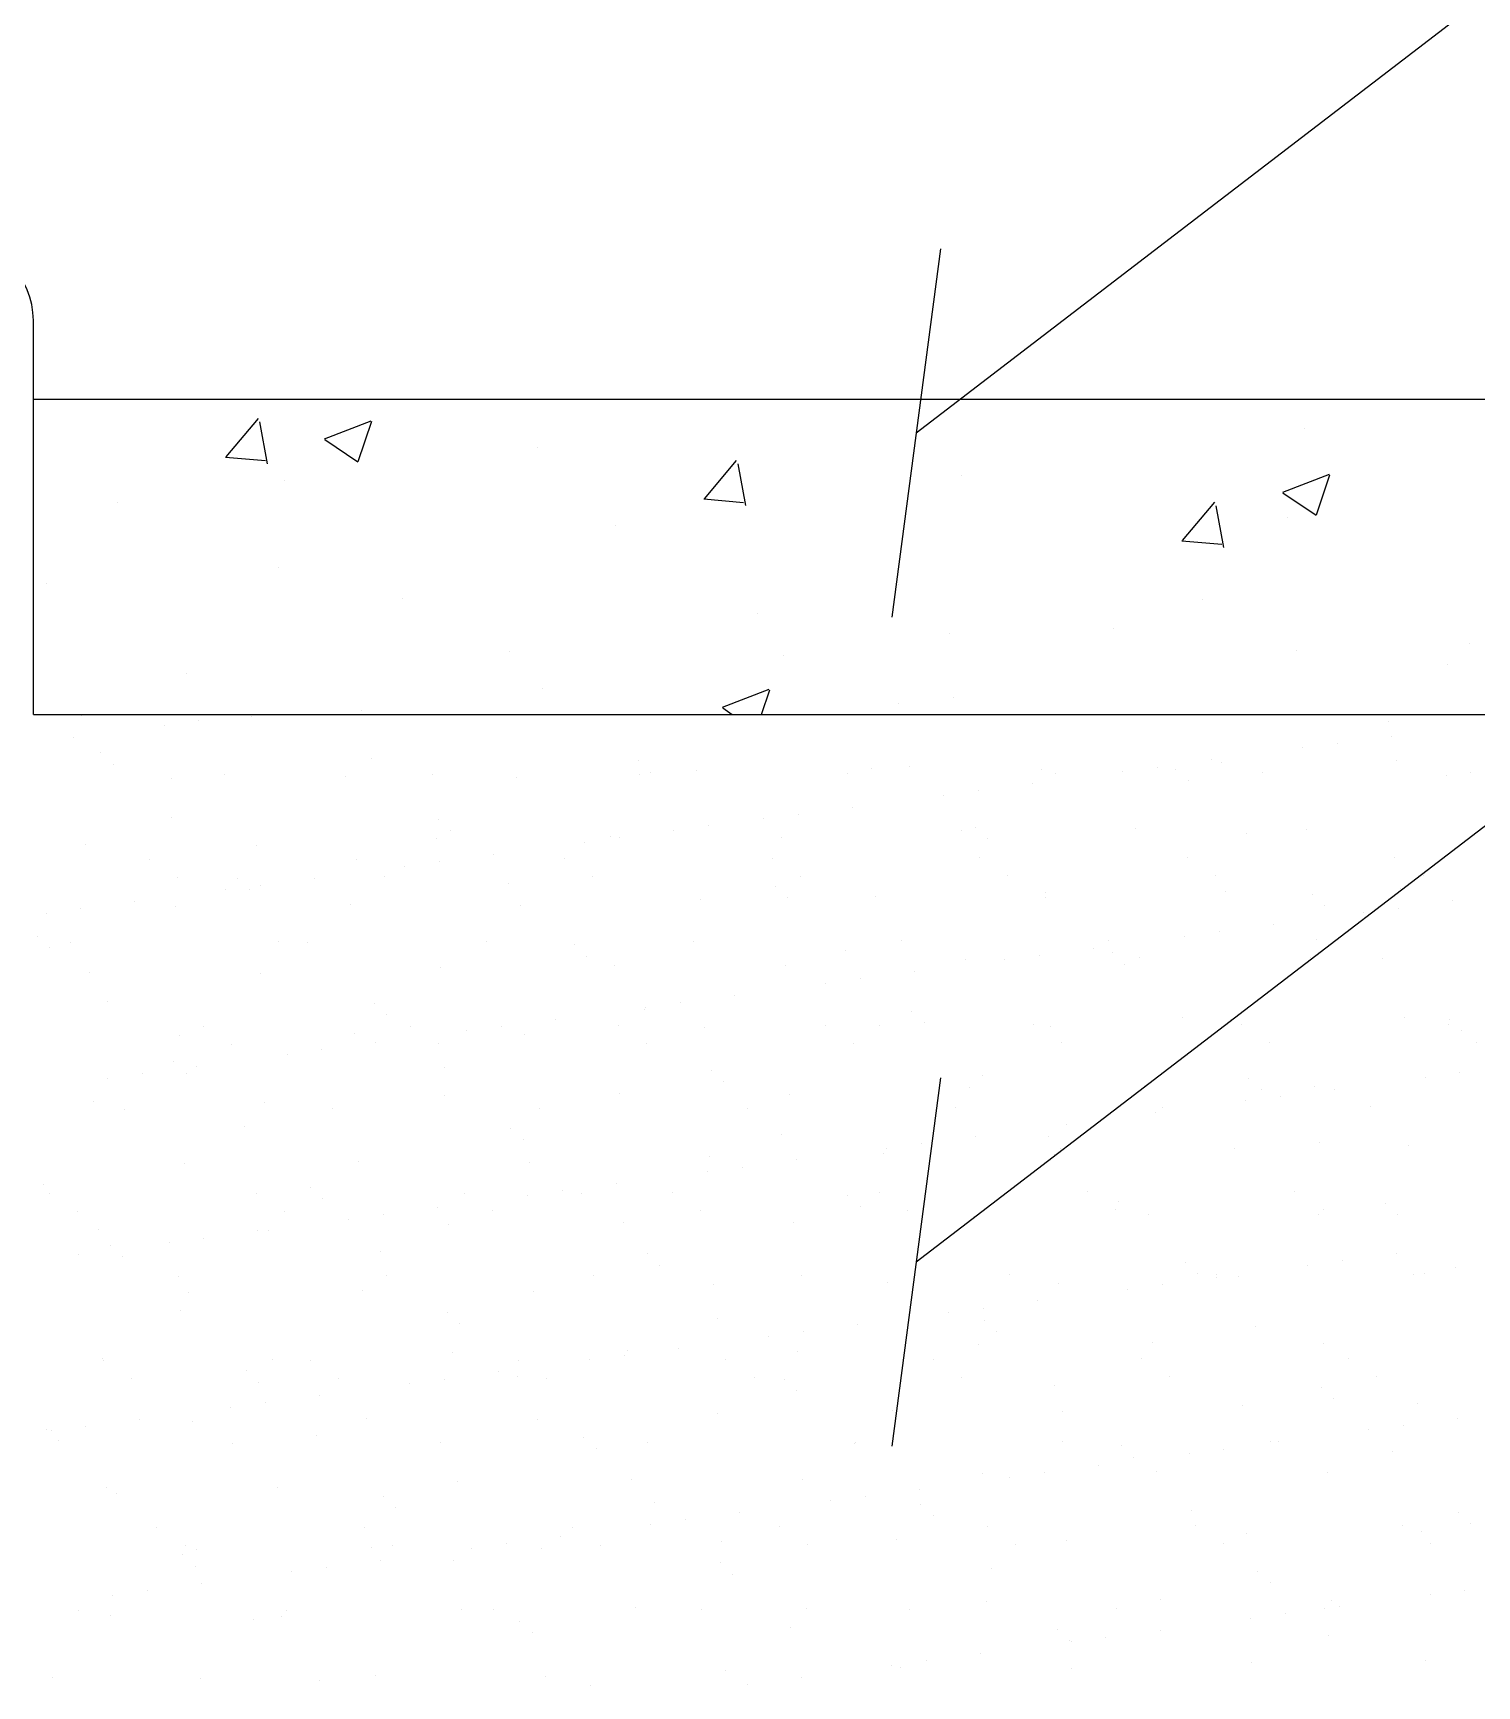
# Model space of a CAD drawing. Header units: metres. Extents: x 0 to 602, y 0 to 196.
# Drawn here: x 415.155 to 415.705, y 82.171 to 82.8 of the extents above; entities that cross this region are included whole.
import ezdxf

# ---------------------------------------------------------------- set-up
doc = ezdxf.new("R2010")
doc.units = ezdxf.units.M
doc.header["$MEASUREMENT"] = 0

msp = doc.modelspace()

# ---------------------------------------------------------------- linework, layer by layer
for p, q in [((415.49145, 82.64769), (416.24053, 83.22192)), ((415.49145, 82.33201), (416.24053, 82.90624)), ((415.1551, 82.54053), (415.1551, 82.69053)), ((415.1551, 82.66053), (416.0551, 82.66053)), ((415.22857, 82.63859), (415.24082, 82.65319)), ((415.24432, 82.63596), (415.24138, 82.65188)), ((415.26604, 82.64551), (415.28382, 82.65233)), ((415.27886, 82.6368), (415.28401, 82.65215)), ((415.26612, 82.64525), (415.27875, 82.63673)), ((415.63929, 82.64953), (415.63929, 82.64953)), ((415.22833, 82.6385), (415.24351, 82.63717)), ((415.34711, 82.64213), (415.34711, 82.64213)), ((415.41076, 82.62265), (415.423, 82.63725)), ((415.4265, 82.62002), (415.42356, 82.63594)), ((415.25091, 82.62947), (415.25091, 82.62947)), ((415.50887, 82.63165), (415.50887, 82.63165)), ((415.63107, 82.62516), (415.64886, 82.63199)), ((415.64389, 82.61645), (415.64904, 82.6318)), ((415.18733, 82.6211), (415.18733, 82.6211)), ((415.41051, 82.62256), (415.4257, 82.62123)), ((415.59294, 82.60672), (415.60519, 82.62131)), ((415.60868, 82.60408), (415.60575, 82.62)), ((415.63115, 82.62491), (415.64378, 82.61638)), ((415.63289, 82.61544), (415.63289, 82.61544)), ((415.37695, 82.6126), (415.37695, 82.6126)), ((415.5927, 82.60662), (415.60788, 82.60529)), ((415.24865, 82.59634), (415.24865, 82.59634)), ((415.15997, 82.59032), (415.15997, 82.59032)), ((415.48477, 82.59001), (415.48477, 82.59001)), ((415.29556, 82.58459), (415.29556, 82.58459)), ((415.60049, 82.58411), (415.60049, 82.58411)), ((415.43115, 82.57886), (415.43115, 82.57886)), ((415.50429, 82.57144), (415.50429, 82.57144)), ((415.56674, 82.57313), (415.56674, 82.57313)), ((415.33664, 82.56458), (415.33664, 82.56458)), ((415.4407, 82.56307), (415.4407, 82.56307)), ((415.6362, 82.56498), (415.6362, 82.56498)), ((415.70233, 82.5674), (415.70233, 82.5674)), ((415.69376, 82.55967), (415.69376, 82.55967)), ((415.21352, 82.5562), (415.21352, 82.5562)), ((415.34911, 82.55047), (415.34911, 82.55047)), ((415.41765, 82.54324), (415.43544, 82.55007)), ((415.43249, 82.54053), (415.43563, 82.54988)), ((415.4847, 82.54474), (415.4847, 82.54474)), ((415.50578, 82.54709), (415.50578, 82.54709)), ((415.1551, 82.54053), (416.0551, 82.54053)), ((415.17337, 82.53995), (415.17337, 82.53995)), ((415.21813, 82.53815), (415.21813, 82.53815)), ((415.23834, 82.53964), (415.23834, 82.53964)), ((415.28029, 82.54195), (415.28029, 82.54195)), ((415.41773, 82.54298), (415.42136, 82.54053)), ((415.67143, 82.53766), (415.67143, 82.53766)), ((415.1704, 82.53187), (415.1704, 82.53187)), ((415.20491, 82.53641), (415.20491, 82.53641)), ((415.67242, 82.53219), (415.67242, 82.53219)), ((415.18085, 82.5259), (415.18085, 82.5259)), ((415.63855, 82.52773), (415.63855, 82.52773)), ((415.65177, 82.52948), (415.65177, 82.52948)), ((415.18553, 82.52161), (415.18553, 82.52161)), ((415.28399, 82.52365), (415.28399, 82.52365)), ((415.38562, 82.52278), (415.38562, 82.52278)), ((415.40778, 82.51914), (415.40778, 82.51914)), ((415.47426, 82.51999), (415.47426, 82.51999)), ((415.48876, 82.52053), (415.48876, 82.52053)), ((415.53924, 82.51968), (415.53924, 82.51968)), ((415.5834, 82.52047), (415.5834, 82.52047)), ((415.5904, 82.51966), (415.5904, 82.51966)), ((415.60405, 82.52319), (415.60405, 82.52319)), ((415.60784, 82.52215), (415.60784, 82.52215)), ((415.67433, 82.523), (415.67433, 82.523)), ((415.20771, 82.51614), (415.20771, 82.51614)), ((415.22798, 82.51751), (415.22798, 82.51751)), ((415.2742, 82.51699), (415.2742, 82.51699)), ((415.30708, 82.51766), (415.30708, 82.51766)), ((415.33918, 82.51667), (415.33918, 82.51667)), ((415.38618, 82.5178), (415.38618, 82.5178)), ((415.39031, 82.51849), (415.39031, 82.51849)), ((415.46528, 82.51794), (415.46528, 82.51794)), ((415.53568, 82.51419), (415.53568, 82.51419)), ((415.54438, 82.51809), (415.54438, 82.51809)), ((415.57018, 82.51873), (415.57018, 82.51873)), ((415.59508, 82.51537), (415.59508, 82.51537)), ((415.62348, 82.51823), (415.62348, 82.51823)), ((415.69353, 82.51741), (415.69353, 82.51741)), ((415.70257, 82.51837), (415.70257, 82.51837)), ((415.50181, 82.50973), (415.50181, 82.50973)), ((415.51503, 82.51147), (415.51503, 82.51147)), ((415.20763, 82.50136), (415.20763, 82.50136)), ((415.30927, 82.50049), (415.30927, 82.50049)), ((415.43344, 82.50073), (415.43344, 82.50073)), ((415.44666, 82.50247), (415.44666, 82.50247)), ((415.46731, 82.50519), (415.46731, 82.50519)), ((415.31395, 82.4962), (415.31395, 82.4962)), ((415.37503, 82.49402), (415.37503, 82.49402)), ((415.39894, 82.49619), (415.39894, 82.49619)), ((415.4124, 82.49824), (415.4124, 82.49824)), ((415.44001, 82.49371), (415.44001, 82.49371)), ((415.50861, 82.49618), (415.50861, 82.49618)), ((415.51404, 82.49737), (415.51404, 82.49737)), ((415.5751, 82.49703), (415.5751, 82.49703)), ((415.61718, 82.49512), (415.61718, 82.49512)), ((415.64007, 82.49671), (415.64007, 82.49671)), ((415.17497, 82.49101), (415.17497, 82.49101)), ((415.23994, 82.4907), (415.23994, 82.4907)), ((415.30855, 82.49317), (415.30855, 82.49317)), ((415.36507, 82.49173), (415.36507, 82.49173)), ((415.37829, 82.49347), (415.37829, 82.49347)), ((415.51872, 82.49308), (415.51872, 82.49308)), ((415.19922, 82.4853), (415.19922, 82.4853)), ((415.27832, 82.48544), (415.27832, 82.48544)), ((415.29669, 82.48273), (415.29669, 82.48273)), ((415.30992, 82.48447), (415.30992, 82.48447)), ((415.33057, 82.48719), (415.33057, 82.48719)), ((415.35742, 82.48558), (415.35742, 82.48558)), ((415.43652, 82.48573), (415.43652, 82.48573)), ((415.51562, 82.48587), (415.51562, 82.48587)), ((415.59472, 82.48602), (415.59472, 82.48602)), ((415.67382, 82.48616), (415.67382, 82.48616)), ((415.20993, 82.47847), (415.20993, 82.47847)), ((415.23291, 82.47819), (415.23291, 82.47819)), ((415.24154, 82.47547), (415.24154, 82.47547)), ((415.26219, 82.47819), (415.26219, 82.47819)), ((415.28903, 82.47862), (415.28903, 82.47862)), ((415.33605, 82.47595), (415.33605, 82.47595)), ((415.36813, 82.47876), (415.36813, 82.47876)), ((415.43768, 82.47507), (415.43768, 82.47507)), ((415.44723, 82.4789), (415.44723, 82.4789)), ((415.52633, 82.47905), (415.52633, 82.47905)), ((415.60543, 82.47919), (415.60543, 82.47919)), ((415.68453, 82.47934), (415.68453, 82.47934)), ((415.19382, 82.46919), (415.19382, 82.46919)), ((415.22832, 82.47373), (415.22832, 82.47373)), ((415.23759, 82.4739), (415.23759, 82.4739)), ((415.40938, 82.4702), (415.40938, 82.4702)), ((415.44237, 82.47078), (415.44237, 82.47078)), ((415.47586, 82.47105), (415.47586, 82.47105)), ((415.54082, 82.47283), (415.54082, 82.47283)), ((415.54084, 82.47074), (415.54084, 82.47074)), ((415.60944, 82.47321), (415.60944, 82.47321)), ((415.64246, 82.47195), (415.64246, 82.47195)), ((415.67593, 82.47406), (415.67593, 82.47406)), ((415.69584, 82.46951), (415.69584, 82.46951)), ((415.15995, 82.46473), (415.15995, 82.46473)), ((415.17317, 82.46647), (415.17317, 82.46647)), ((415.20931, 82.4672), (415.20931, 82.4672)), ((415.2758, 82.46804), (415.2758, 82.46804)), ((415.34078, 82.46773), (415.34078, 82.46773)), ((415.64714, 82.46766), (415.64714, 82.46766)), ((415.66197, 82.46505), (415.66197, 82.46505)), ((415.67519, 82.46679), (415.67519, 82.46679)), ((415.15656, 82.4559), (415.15656, 82.4559)), ((415.5936, 82.45605), (415.5936, 82.45605)), ((415.60682, 82.45779), (415.60682, 82.45779)), ((415.62747, 82.46051), (415.62747, 82.46051)), ((415.16124, 82.45161), (415.16124, 82.45161)), ((415.16939, 82.45376), (415.16939, 82.45376)), ((415.24849, 82.45391), (415.24849, 82.45391)), ((415.25969, 82.45365), (415.25969, 82.45365)), ((415.32759, 82.45405), (415.32759, 82.45405)), ((415.36133, 82.45278), (415.36133, 82.45278)), ((415.40669, 82.4542), (415.40669, 82.4542)), ((415.46446, 82.45053), (415.46446, 82.45053)), ((415.48579, 82.45434), (415.48579, 82.45434)), ((415.5591, 82.45151), (415.5591, 82.45151)), ((415.56489, 82.45448), (415.56489, 82.45448)), ((415.5661, 82.44966), (415.5661, 82.44966)), ((415.64399, 82.45463), (415.64399, 82.45463)), ((415.31015, 82.44423), (415.31015, 82.44423)), ((415.36601, 82.44849), (415.36601, 82.44849)), ((415.37663, 82.44508), (415.37663, 82.44508)), ((415.44161, 82.44477), (415.44161, 82.44477)), ((415.51021, 82.44724), (415.51021, 82.44724)), ((415.52523, 82.44705), (415.52523, 82.44705)), ((415.53845, 82.44879), (415.53845, 82.44879)), ((415.57078, 82.44537), (415.57078, 82.44537)), ((415.5767, 82.44809), (415.5767, 82.44809)), ((415.64167, 82.44777), (415.64167, 82.44777)), ((415.66924, 82.44742), (415.66924, 82.44742)), ((415.17657, 82.44207), (415.17657, 82.44207)), ((415.24154, 82.44176), (415.24154, 82.44176)), ((415.45686, 82.43805), (415.45686, 82.43805)), ((415.47008, 82.43979), (415.47008, 82.43979)), ((415.49073, 82.44251), (415.49073, 82.44251)), ((415.18334, 82.43136), (415.18334, 82.43136)), ((415.40171, 82.43079), (415.40171, 82.43079)), ((415.42236, 82.43351), (415.42236, 82.43351)), ((415.28497, 82.43049), (415.28497, 82.43049)), ((415.28965, 82.4262), (415.28965, 82.4262)), ((415.35398, 82.42451), (415.35398, 82.42451)), ((415.38811, 82.42824), (415.38811, 82.42824)), ((415.38848, 82.42905), (415.38848, 82.42905)), ((415.48975, 82.42737), (415.48975, 82.42737)), ((415.59288, 82.42512), (415.59288, 82.42512)), ((415.67753, 82.42512), (415.67753, 82.42512)), ((415.21091, 82.41825), (415.21091, 82.41825)), ((415.21974, 82.42169), (415.21974, 82.42169)), ((415.2774, 82.4191), (415.2774, 82.4191)), ((415.29883, 82.42184), (415.29883, 82.42184)), ((415.32011, 82.42005), (415.32011, 82.42005)), ((415.33333, 82.42179), (415.33333, 82.42179)), ((415.34238, 82.41879), (415.34238, 82.41879)), ((415.37793, 82.42198), (415.37793, 82.42198)), ((415.41098, 82.42126), (415.41098, 82.42126)), ((415.45703, 82.42212), (415.45703, 82.42212)), ((415.47746, 82.42211), (415.47746, 82.42211)), ((415.49443, 82.42308), (415.49443, 82.42308)), ((415.53613, 82.42227), (415.53613, 82.42227)), ((415.54244, 82.4218), (415.54244, 82.4218)), ((415.61104, 82.42427), (415.61104, 82.42427)), ((415.61523, 82.42241), (415.61523, 82.42241)), ((415.69433, 82.42256), (415.69433, 82.42256)), ((415.69452, 82.42425), (415.69452, 82.42425)), ((415.6992, 82.41996), (415.6992, 82.41996)), ((415.23045, 82.41487), (415.23045, 82.41487)), ((415.26496, 82.41279), (415.26496, 82.41279)), ((415.28561, 82.41551), (415.28561, 82.41551)), ((415.30955, 82.41501), (415.30955, 82.41501)), ((415.38865, 82.41516), (415.38865, 82.41516)), ((415.46774, 82.4153), (415.46774, 82.4153)), ((415.54684, 82.41544), (415.54684, 82.41544)), ((415.62594, 82.41559), (415.62594, 82.41559)), ((415.70504, 82.41573), (415.70504, 82.41573)), ((415.20862, 82.40819), (415.20862, 82.40819)), ((415.21724, 82.4065), (415.21724, 82.4065)), ((415.25174, 82.41105), (415.25174, 82.41105)), ((415.31175, 82.40595), (415.31175, 82.40595)), ((415.18337, 82.40204), (415.18337, 82.40204)), ((415.19659, 82.40379), (415.19659, 82.40379)), ((415.2133, 82.4039), (415.2133, 82.4039)), ((415.41339, 82.40508), (415.41339, 82.40508)), ((415.41807, 82.40079), (415.41807, 82.40079)), ((415.51652, 82.40283), (415.51652, 82.40283)), ((415.61816, 82.40196), (415.61816, 82.40196)), ((415.68539, 82.40237), (415.68539, 82.40237)), ((415.69861, 82.40411), (415.69861, 82.40411)), ((415.17817, 82.39313), (415.17817, 82.39313)), ((415.31175, 82.39529), (415.31175, 82.39529)), ((415.37823, 82.39614), (415.37823, 82.39614)), ((415.44321, 82.39582), (415.44321, 82.39582)), ((415.51181, 82.3983), (415.51181, 82.3983)), ((415.5783, 82.39914), (415.5783, 82.39914)), ((415.61702, 82.39337), (415.61702, 82.39337)), ((415.62284, 82.39767), (415.62284, 82.39767)), ((415.63024, 82.39511), (415.63024, 82.39511)), ((415.64327, 82.39883), (415.64327, 82.39883)), ((415.65089, 82.39783), (415.65089, 82.39783)), ((415.18991, 82.39016), (415.18991, 82.39016)), ((415.24314, 82.39282), (415.24314, 82.39282)), ((415.26901, 82.3903), (415.26901, 82.3903)), ((415.34811, 82.39045), (415.34811, 82.39045)), ((415.42721, 82.39059), (415.42721, 82.39059)), ((415.5063, 82.39074), (415.5063, 82.39074)), ((415.58252, 82.38883), (415.58252, 82.38883)), ((415.5854, 82.39088), (415.5854, 82.39088)), ((415.6645, 82.39102), (415.6645, 82.39102)), ((415.2354, 82.38366), (415.2354, 82.38366)), ((415.33703, 82.38278), (415.33703, 82.38278)), ((415.44017, 82.38054), (415.44017, 82.38054)), ((415.54865, 82.38437), (415.54865, 82.38437)), ((415.56187, 82.38611), (415.56187, 82.38611)), ((415.34172, 82.37849), (415.34172, 82.37849)), ((415.48027, 82.37537), (415.48027, 82.37537)), ((415.4935, 82.37711), (415.4935, 82.37711)), ((415.51415, 82.37983), (415.51415, 82.37983)), ((415.54181, 82.37966), (415.54181, 82.37966)), ((415.54649, 82.37537), (415.54649, 82.37537)), ((415.61264, 82.37533), (415.61264, 82.37533)), ((415.64494, 82.37742), (415.64494, 82.37742)), ((415.67913, 82.37618), (415.67913, 82.37618)), ((415.21251, 82.36931), (415.21251, 82.36931)), ((415.279, 82.37016), (415.279, 82.37016)), ((415.34398, 82.36985), (415.34398, 82.36985)), ((415.41258, 82.37232), (415.41258, 82.37232)), ((415.42512, 82.36811), (415.42512, 82.36811)), ((415.44577, 82.37083), (415.44577, 82.37083)), ((415.47906, 82.37317), (415.47906, 82.37317)), ((415.54404, 82.37286), (415.54404, 82.37286)), ((415.3774, 82.36183), (415.3774, 82.36183)), ((415.4119, 82.36637), (415.4119, 82.36637)), ((415.15904, 82.36136), (415.15904, 82.36136)), ((415.16115, 82.35795), (415.16115, 82.35795)), ((415.24025, 82.35809), (415.24025, 82.35809)), ((415.26068, 82.36049), (415.26068, 82.36049)), ((415.26536, 82.3562), (415.26536, 82.3562)), ((415.31935, 82.35823), (415.31935, 82.35823)), ((415.34353, 82.35737), (415.34353, 82.35737)), ((415.35675, 82.35911), (415.35675, 82.35911)), ((415.36381, 82.35824), (415.36381, 82.35824)), ((415.39845, 82.35838), (415.39845, 82.35838)), ((415.46545, 82.35737), (415.46545, 82.35737)), ((415.47755, 82.35852), (415.47755, 82.35852)), ((415.55665, 82.35866), (415.55665, 82.35866)), ((415.56859, 82.35513), (415.56859, 82.35513)), ((415.63575, 82.35881), (415.63575, 82.35881)), ((415.17186, 82.35112), (415.17186, 82.35112)), ((415.25096, 82.35127), (415.25096, 82.35127)), ((415.28838, 82.35011), (415.28838, 82.35011)), ((415.30903, 82.35282), (415.30903, 82.35282)), ((415.33006, 82.35141), (415.33006, 82.35141)), ((415.40916, 82.35155), (415.40916, 82.35155)), ((415.47013, 82.35308), (415.47013, 82.35308)), ((415.48826, 82.3517), (415.48826, 82.3517)), ((415.51341, 82.34935), (415.51341, 82.34935)), ((415.56736, 82.35184), (415.56736, 82.35184)), ((415.5799, 82.3502), (415.5799, 82.3502)), ((415.64487, 82.34989), (415.64487, 82.34989)), ((415.64646, 82.35198), (415.64646, 82.35198)), ((415.67022, 82.35425), (415.67022, 82.35425)), ((415.6749, 82.34996), (415.6749, 82.34996)), ((415.17977, 82.34419), (415.17977, 82.34419)), ((415.24066, 82.34382), (415.24066, 82.34382)), ((415.24474, 82.34387), (415.24474, 82.34387)), ((415.27516, 82.34836), (415.27516, 82.34836)), ((415.31335, 82.34635), (415.31335, 82.34635)), ((415.37983, 82.34719), (415.37983, 82.34719)), ((415.44481, 82.34688), (415.44481, 82.34688)), ((415.18432, 82.3382), (415.18432, 82.3382)), ((415.20679, 82.33936), (415.20679, 82.33936)), ((415.22001, 82.3411), (415.22001, 82.3411)), ((415.17229, 82.33482), (415.17229, 82.33482)), ((415.189, 82.33391), (415.189, 82.33391)), ((415.28746, 82.33595), (415.28746, 82.33595)), ((415.38909, 82.33508), (415.38909, 82.33508)), ((415.39378, 82.33079), (415.39378, 82.33079)), ((415.49223, 82.33283), (415.49223, 82.33283)), ((415.59387, 82.33196), (415.59387, 82.33196)), ((415.64044, 82.33069), (415.64044, 82.33069)), ((415.65366, 82.33243), (415.65366, 82.33243)), ((415.67431, 82.33515), (415.67431, 82.33515)), ((415.21042, 82.32656), (415.21042, 82.32656)), ((415.28952, 82.3267), (415.28952, 82.3267)), ((415.36862, 82.32684), (415.36862, 82.32684)), ((415.44772, 82.32699), (415.44772, 82.32699)), ((415.48066, 82.32423), (415.48066, 82.32423)), ((415.52682, 82.32713), (415.52682, 82.32713)), ((415.54564, 82.32392), (415.54564, 82.32392)), ((415.59855, 82.32767), (415.59855, 82.32767)), ((415.60592, 82.32727), (415.60592, 82.32727)), ((415.60593, 82.32615), (415.60593, 82.32615)), ((415.61424, 82.32639), (415.61424, 82.32639)), ((415.68073, 82.32724), (415.68073, 82.32724)), ((415.68502, 82.32742), (415.68502, 82.32742)), ((415.697, 82.32971), (415.697, 82.32971)), ((415.21411, 82.32037), (415.21411, 82.32037)), ((415.2806, 82.32122), (415.2806, 82.32122)), ((415.34558, 82.32091), (415.34558, 82.32091)), ((415.41418, 82.32338), (415.41418, 82.32338)), ((415.57206, 82.32169), (415.57206, 82.32169)), ((415.58529, 82.32343), (415.58529, 82.32343)), ((415.2111, 82.31366), (415.2111, 82.31366)), ((415.31274, 82.31279), (415.31274, 82.31279)), ((415.50369, 82.31269), (415.50369, 82.31269)), ((415.51691, 82.31443), (415.51691, 82.31443)), ((415.53756, 82.31715), (415.53756, 82.31715)), ((415.31742, 82.3085), (415.31742, 82.3085)), ((415.41587, 82.31054), (415.41587, 82.31054)), ((415.44854, 82.30543), (415.44854, 82.30543)), ((415.46919, 82.30814), (415.46919, 82.30814)), ((415.51751, 82.30967), (415.51751, 82.30967)), ((415.52219, 82.30538), (415.52219, 82.30538)), ((415.62065, 82.30742), (415.62065, 82.30742)), ((415.40082, 82.29914), (415.40082, 82.29914)), ((415.43532, 82.30369), (415.43532, 82.30369)), ((415.51501, 82.30041), (415.51501, 82.30041)), ((415.5815, 82.30126), (415.5815, 82.30126)), ((415.64647, 82.30095), (415.64647, 82.30095)), ((415.18137, 82.29525), (415.18137, 82.29525)), ((415.18166, 82.29434), (415.18166, 82.29434)), ((415.24634, 82.29493), (415.24634, 82.29493)), ((415.26076, 82.29448), (415.26076, 82.29448)), ((415.31495, 82.29741), (415.31495, 82.29741)), ((415.33986, 82.29463), (415.33986, 82.29463)), ((415.36695, 82.29468), (415.36695, 82.29468)), ((415.38017, 82.29643), (415.38017, 82.29643)), ((415.38143, 82.29825), (415.38143, 82.29825)), ((415.41896, 82.29477), (415.41896, 82.29477)), ((415.44641, 82.29794), (415.44641, 82.29794)), ((415.49806, 82.29492), (415.49806, 82.29492)), ((415.57716, 82.29506), (415.57716, 82.29506)), ((415.65626, 82.2952), (415.65626, 82.2952)), ((415.19237, 82.28752), (415.19237, 82.28752)), ((415.23638, 82.29049), (415.23638, 82.29049)), ((415.24106, 82.2862), (415.24106, 82.2862)), ((415.27147, 82.28766), (415.27147, 82.28766)), ((415.3118, 82.28742), (415.3118, 82.28742)), ((415.33245, 82.29014), (415.33245, 82.29014)), ((415.33952, 82.28825), (415.33952, 82.28825)), ((415.35057, 82.2878), (415.35057, 82.2878)), ((415.42967, 82.28795), (415.42967, 82.28795)), ((415.44116, 82.28737), (415.44116, 82.28737)), ((415.50877, 82.28809), (415.50877, 82.28809)), ((415.58787, 82.28824), (415.58787, 82.28824)), ((415.66697, 82.28838), (415.66697, 82.28838)), ((415.26408, 82.28114), (415.26408, 82.28114)), ((415.29858, 82.28568), (415.29858, 82.28568)), ((415.44584, 82.28308), (415.44584, 82.28308)), ((415.54429, 82.28513), (415.54429, 82.28513)), ((415.64593, 82.28425), (415.64593, 82.28425)), ((415.65061, 82.27996), (415.65061, 82.27996)), ((415.23021, 82.27668), (415.23021, 82.27668)), ((415.24343, 82.27842), (415.24343, 82.27842)), ((415.41578, 82.27444), (415.41578, 82.27444)), ((415.48226, 82.27529), (415.48226, 82.27529)), ((415.54724, 82.27497), (415.54724, 82.27497)), ((415.61584, 82.27745), (415.61584, 82.27745)), ((415.68233, 82.27829), (415.68233, 82.27829)), ((415.16003, 82.2682), (415.16003, 82.2682)), ((415.16184, 82.26768), (415.16184, 82.26768)), ((415.17506, 82.26942), (415.17506, 82.26942)), ((415.19571, 82.27214), (415.19571, 82.27214)), ((415.21571, 82.27143), (415.21571, 82.27143)), ((415.2822, 82.27228), (415.2822, 82.27228)), ((415.34718, 82.27197), (415.34718, 82.27197)), ((415.66385, 82.26801), (415.66385, 82.26801)), ((415.67707, 82.26975), (415.67707, 82.26975)), ((415.69772, 82.27247), (415.69772, 82.27247)), ((415.16471, 82.26391), (415.16471, 82.26391)), ((415.23093, 82.26295), (415.23093, 82.26295)), ((415.26316, 82.26595), (415.26316, 82.26595)), ((415.31003, 82.2631), (415.31003, 82.2631)), ((415.3648, 82.26508), (415.3648, 82.26508)), ((415.36948, 82.26079), (415.36948, 82.26079)), ((415.38913, 82.26324), (415.38913, 82.26324)), ((415.46793, 82.26283), (415.46793, 82.26283)), ((415.46823, 82.26338), (415.46823, 82.26338)), ((415.54733, 82.26353), (415.54733, 82.26353)), ((415.56957, 82.26196), (415.56957, 82.26196)), ((415.6087, 82.26075), (415.6087, 82.26075)), ((415.62643, 82.26367), (415.62643, 82.26367)), ((415.62935, 82.26347), (415.62935, 82.26347)), ((415.56098, 82.25446), (415.56098, 82.25446)), ((415.57425, 82.25767), (415.57425, 82.25767)), ((415.59548, 82.25901), (415.59548, 82.25901)), ((415.67271, 82.25972), (415.67271, 82.25972)), ((415.31655, 82.24846), (415.31655, 82.24846)), ((415.38303, 82.24931), (415.38303, 82.24931)), ((415.44801, 82.249), (415.44801, 82.249)), ((415.51661, 82.25147), (415.51661, 82.25147)), ((415.52711, 82.25001), (415.52711, 82.25001)), ((415.54033, 82.25175), (415.54033, 82.25175)), ((415.5831, 82.25232), (415.5831, 82.25232)), ((415.64807, 82.25201), (415.64807, 82.25201)), ((415.18297, 82.2463), (415.18297, 82.2463)), ((415.18681, 82.24366), (415.18681, 82.24366)), ((415.24794, 82.24599), (415.24794, 82.24599)), ((415.28844, 82.24279), (415.28844, 82.24279)), ((415.47196, 82.24275), (415.47196, 82.24275)), ((415.49261, 82.24546), (415.49261, 82.24546)), ((415.29313, 82.2385), (415.29313, 82.2385)), ((415.39158, 82.24054), (415.39158, 82.24054)), ((415.42424, 82.23646), (415.42424, 82.23646)), ((415.45874, 82.241), (415.45874, 82.241)), ((415.49322, 82.23967), (415.49322, 82.23967)), ((415.59635, 82.23742), (415.59635, 82.23742)), ((415.69799, 82.23655), (415.69799, 82.23655)), ((415.20218, 82.23074), (415.20218, 82.23074)), ((415.28128, 82.23088), (415.28128, 82.23088)), ((415.36038, 82.23102), (415.36038, 82.23102)), ((415.39037, 82.232), (415.39037, 82.232)), ((415.40359, 82.23374), (415.40359, 82.23374)), ((415.43948, 82.23117), (415.43948, 82.23117)), ((415.4979, 82.23538), (415.4979, 82.23538)), ((415.51857, 82.23131), (415.51857, 82.23131)), ((415.59767, 82.23146), (415.59767, 82.23146)), ((415.67677, 82.2316), (415.67677, 82.2316)), ((415.68393, 82.22935), (415.68393, 82.22935)), ((415.70267, 82.23226), (415.70267, 82.23226)), ((415.21289, 82.22391), (415.21289, 82.22391)), ((415.2838, 82.22334), (415.2838, 82.22334)), ((415.29199, 82.22406), (415.29199, 82.22406)), ((415.322, 82.223), (415.322, 82.223)), ((415.33522, 82.22474), (415.33522, 82.22474)), ((415.34878, 82.22303), (415.34878, 82.22303)), ((415.35587, 82.22746), (415.35587, 82.22746)), ((415.37109, 82.2242), (415.37109, 82.2242)), ((415.41738, 82.2255), (415.41738, 82.2255)), ((415.45019, 82.22434), (415.45019, 82.22434)), ((415.48386, 82.22635), (415.48386, 82.22635)), ((415.52929, 82.22449), (415.52929, 82.22449)), ((415.54884, 82.22603), (415.54884, 82.22603)), ((415.60838, 82.22463), (415.60838, 82.22463)), ((415.61744, 82.22851), (415.61744, 82.22851)), ((415.68748, 82.22478), (415.68748, 82.22478)), ((415.21209, 82.22049), (415.21209, 82.22049)), ((415.21731, 82.22249), (415.21731, 82.22249)), ((415.2875, 82.21846), (415.2875, 82.21846)), ((415.31522, 82.21825), (415.31522, 82.21825)), ((415.41686, 82.21738), (415.41686, 82.21738)), ((415.21677, 82.2162), (415.21677, 82.2162)), ((415.25363, 82.214), (415.25363, 82.214)), ((415.26685, 82.21574), (415.26685, 82.21574)), ((415.42154, 82.21309), (415.42154, 82.21309)), ((415.52, 82.21513), (415.52, 82.21513)), ((415.62163, 82.21426), (415.62163, 82.21426)), ((415.18526, 82.205), (415.18526, 82.205)), ((415.19848, 82.20674), (415.19848, 82.20674)), ((415.21913, 82.20946), (415.21913, 82.20946)), ((415.62631, 82.20997), (415.62631, 82.20997)), ((415.68727, 82.20533), (415.68727, 82.20533)), ((415.70049, 82.20707), (415.70049, 82.20707)), ((415.17235, 82.1992), (415.17235, 82.1992)), ((415.25145, 82.19935), (415.25145, 82.19935)), ((415.31815, 82.19952), (415.31815, 82.19952)), ((415.33055, 82.19949), (415.33055, 82.19949)), ((415.38463, 82.20037), (415.38463, 82.20037)), ((415.40965, 82.19964), (415.40965, 82.19964)), ((415.44961, 82.20006), (415.44961, 82.20006)), ((415.48875, 82.19978), (415.48875, 82.19978)), ((415.51821, 82.20253), (415.51821, 82.20253)), ((415.56785, 82.19992), (415.56785, 82.19992)), ((415.5847, 82.20338), (415.5847, 82.20338)), ((415.63212, 82.19807), (415.63212, 82.19807)), ((415.64694, 82.20007), (415.64694, 82.20007)), ((415.64967, 82.20307), (415.64967, 82.20307)), ((415.65277, 82.20078), (415.65277, 82.20078)), ((415.18457, 82.19736), (415.18457, 82.19736)), ((415.23887, 82.19596), (415.23887, 82.19596)), ((415.24954, 82.19705), (415.24954, 82.19705)), ((415.3405, 82.19508), (415.3405, 82.19508)), ((415.44364, 82.19284), (415.44364, 82.19284)), ((415.54528, 82.19196), (415.54528, 82.19196)), ((415.5844, 82.19178), (415.5844, 82.19178)), ((415.6189, 82.19633), (415.6189, 82.19633)), ((415.34519, 82.19079), (415.34519, 82.19079)), ((415.54996, 82.18767), (415.54996, 82.18767)), ((415.55053, 82.18732), (415.55053, 82.18732)), ((415.56375, 82.18907), (415.56375, 82.18907)), ((415.64841, 82.18972), (415.64841, 82.18972)), ((415.49538, 82.18006), (415.49538, 82.18006)), ((415.51603, 82.18278), (415.51603, 82.18278)), ((415.61904, 82.17956), (415.61904, 82.17956)), ((415.68553, 82.18041), (415.68553, 82.18041)), ((415.16251, 82.17366), (415.16251, 82.17366)), ((415.21891, 82.17355), (415.21891, 82.17355)), ((415.26415, 82.17279), (415.26415, 82.17279)), ((415.2854, 82.1744), (415.2854, 82.1744)), ((415.35038, 82.17408), (415.35038, 82.17408)), ((415.41898, 82.17656), (415.41898, 82.17656)), ((415.44766, 82.17378), (415.44766, 82.17378)), ((415.48216, 82.17832), (415.48216, 82.17832)), ((415.48546, 82.1774), (415.48546, 82.1774)), ((415.55044, 82.17709), (415.55044, 82.17709)), ((415.36728, 82.17054), (415.36728, 82.17054)), ((415.42701, 82.17106), (415.42701, 82.17106))]:
    msp.add_line(p, q)
at = {"lineweight": -2}
for p, q in [((415.50071, 82.7178), (415.48219, 82.57759)), ((415.50071, 82.40211), (415.48219, 82.26191))]:
    msp.add_line(p, q, dxfattribs=at)
msp.add_arc((415.1251, 82.69053), 0.03, 0, 90)

doc.saveas('drawing.dxf')
